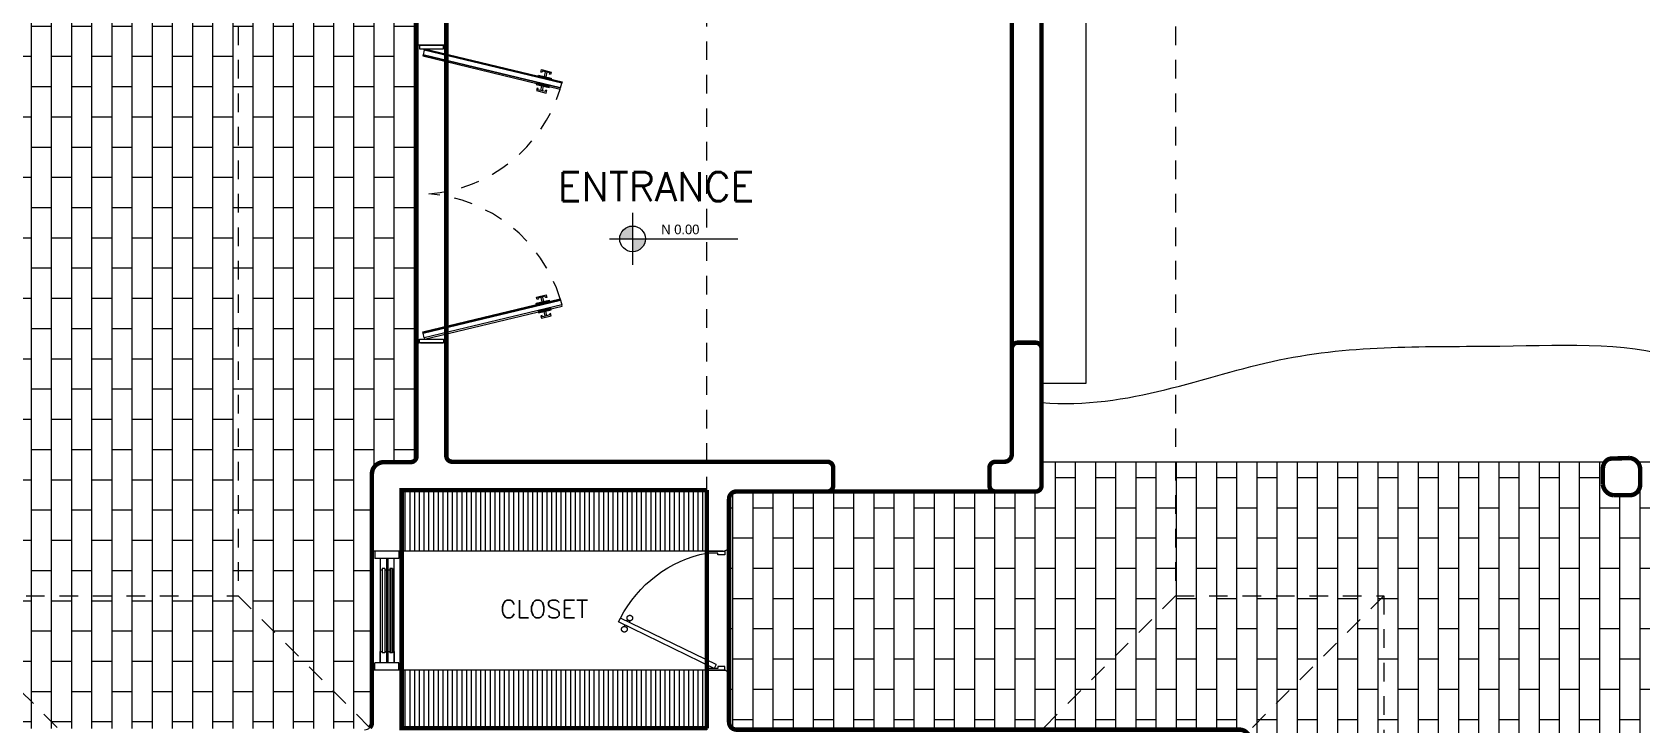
# Model space of a CAD drawing. Header units: metres. Extents: x 8 to 2416, y -346 to 476.
# Drawn here: x 119.18 to 129.99, y -235.18 to -230.53 of the extents above; entities that cross this region are included whole.
import ezdxf

# ---------------------------------------------------------------- set-up
doc = ezdxf.new("R2010")
doc.units = ezdxf.units.M
doc.linetypes.add('0', pattern=[0])
doc.linetypes.add('HIDDEN2', pattern=[0.1875, 0.125, -0.0625])
doc.layers.get('0').update_dxf_attribs({"color": 250, "linetype": '0', "lineweight": 20})
for name, color, linetype, lineweight in [('A-DOOR', 35, 'Continuous', 5), ('A-WALL', 250, 'Continuous', 20), ('baños', 140, 'Continuous', 0), ('closets', 253, 'Continuous', 0), ('piscina', 131, 'Continuous', 0), ('piso', 253, 'Continuous', 0), ('textos', 7, 'Continuous', 0)]:
    doc.layers.add(name, color=color, linetype=linetype, lineweight=lineweight)
doc.layers.add('hatch piso', color=253, linetype='Continuous', lineweight=0, transparency=0.7)
doc.layers.add('REVESTIMIENTO EXTERIOR', color=7, linetype='Continuous', lineweight=5, true_color=0xffdebd)
doc.layers.add('Techos 1', color=7, linetype='HIDDEN2', lineweight=9, true_color=0x42391a)
doc.styles.add('ESC100-2mm', font='arial.ttf', dxfattribs={"height": 0.15})
doc.styles.get("Standard").update_dxf_attribs({"font": 'arial.ttf', "height": 0.1875})

# ---------------------------------------------------------------- blocks, each defined once
blk = doc.blocks.new('A$C95be60c7')
at = {"layer": 'A-DOOR'}
for p, q in [((0.475, 0.743), (0.45, 0.73)), ((0.762, 0.088), (0.45, 0.73)), ((0.47, 0.688), (0.46, 0.683)), ((0.479, 0.671), (0.468, 0.666)), ((0.788, 0.1), (0.475, 0.743)), ((0.496, 0.7), (0.506, 0.705)), ((0.504, 0.683), (0.514, 0.688)), ((0.762, 0.088), (0.788, 0.1))]:
    blk.add_line(p, q, dxfattribs=at)
for points in [[(0, 0.03), (0.025, 0.03), (0.025, 0.075), (0.013, 0.075), (0.013, 0.15), (0, 0.15), (0, 0.03)], [(0.8, 0.03), (0.775, 0.03), (0.775, 0.075), (0.788, 0.075), (0.788, 0.15), (0.8, 0.15), (0.8, 0.03)]]:
    blk.add_lwpolyline(points, dxfattribs=at)
blk.add_arc((0.831, -0.012), 0.834, 117.1874, 168.8099, dxfattribs=at)
for points in [[(0.431, 0.667), (0.431, 0.672), (0.436, 0.681), (0.444, 0.686), (0.455, 0.686), (0.463, 0.681), (0.468, 0.672), (0.468, 0.662), (0.463, 0.654), (0.455, 0.649), (0.444, 0.649), (0.436, 0.654), (0.431, 0.662), (0.431, 0.667)], [(0.506, 0.704), (0.506, 0.709), (0.511, 0.718), (0.52, 0.723), (0.53, 0.723), (0.539, 0.718), (0.544, 0.709), (0.544, 0.699), (0.539, 0.69), (0.53, 0.685), (0.52, 0.685), (0.511, 0.69), (0.506, 0.699), (0.506, 0.704)]]:
    blk.add_open_spline(points, degree=2, dxfattribs=at)
blk = doc.blocks.new('A$C3415d36c')
at = {"layer": 'A-DOOR'}
for p, q in [((0.854, 1.82), (0.846, 1.79)), ((0.865, 1.818), (0.858, 1.787)), ((0.824, 1.696), (0.831, 1.726)), ((0.835, 1.693), (0.843, 1.723)), ((0.824, 0.304), (0.831, 0.274)), ((0.835, 0.307), (0.843, 0.277)), ((0.854, 0.18), (0.846, 0.21)), ((0.865, 0.182), (0.858, 0.213))]:
    blk.add_line(p, q, dxfattribs=at)
for points in [[(0.17, 1.975), (0.17, 2), (0.01, 2), (0.01, 1.975)], [(0.965, 1.745), (0.041, 1.967), (0.033, 1.935), (0.957, 1.713)], [(0.965, 1.745), (0.041, 1.967), (0.043, 1.975), (0.967, 1.753)], [(0.957, 1.713), (0.033, 1.935), (0.031, 1.927), (0.955, 1.704)], [(0.833, 1.817), (0.825, 1.819), (0.829, 1.835), (0.894, 1.819), (0.89, 1.803), (0.882, 1.805), (0.884, 1.813), (0.835, 1.825)], [(0.807, 1.708), (0.799, 1.71), (0.795, 1.694), (0.86, 1.678), (0.864, 1.695), (0.856, 1.696), (0.854, 1.688), (0.805, 1.7)], [(0.957, 0.287), (0.033, 0.065), (0.031, 0.073), (0.955, 0.296)], [(0.965, 0.255), (0.041, 0.033), (0.033, 0.065), (0.957, 0.287)], [(0.965, 0.255), (0.041, 0.033), (0.043, 0.025), (0.967, 0.247)], [(0.807, 0.292), (0.799, 0.29), (0.795, 0.306), (0.86, 0.322), (0.864, 0.305), (0.856, 0.304), (0.854, 0.312), (0.805, 0.3)], [(0.833, 0.183), (0.825, 0.181), (0.829, 0.165), (0.894, 0.181), (0.89, 0.197), (0.882, 0.195), (0.884, 0.187), (0.835, 0.175)], [(0.17, 0.025), (0.17, 0), (0.01, 0), (0.01, 0.025)]]:
    blk.add_lwpolyline(points, close=True, dxfattribs=at)
for points in [[(0.88, 1.714), (0.882, 1.722), (0.795, 1.743), (0.794, 1.735), (0.88, 1.714)], [(0.895, 1.778), (0.894, 1.77), (0.807, 1.791), (0.809, 1.799), (0.895, 1.778)], [(0.88, 0.286), (0.882, 0.278), (0.795, 0.257), (0.794, 0.265), (0.88, 0.286)], [(0.895, 0.222), (0.894, 0.23), (0.807, 0.209), (0.809, 0.201), (0.895, 0.222)]]:
    blk.add_lwpolyline(points, dxfattribs=at)
at = {"layer": 'A-DOOR', "linetype": 'HIDDEN2'}
for centre, start, end in [((-0.004, 2.001), 274.3169, 342.802), ((-0.004, -0.001), 17.198, 85.6831)]:
    blk.add_arc(centre, 1.004, start, end, dxfattribs=at)
blk = doc.blocks.new('PL BASE 1N NASAS 09')
at = {"layer": 'closets', "transparency": 33554687}
h = blk.add_hatch(dxfattribs=at)
h.set_pattern_fill('LINE', color=256, scale=0.01, angle=90)
h.set_pattern_definition([(90, (-228.034673, 138.20951), (-0.03175, 2e-18), [])])
h.paths.add_polyline_path([(-120.131, -47.25), (-118.082, -47.25), (-118.082, -47.65), (-120.131, -47.65)])
h = blk.add_hatch(dxfattribs=at)
h.set_pattern_fill('LINE', color=256, scale=0.01, angle=90)
h.set_pattern_definition([(90, (-228.034673, 137.009548), (-0.03175, 2e-18), [])])
h.paths.add_polyline_path([(-120.132, -48.45), (-118.081, -48.45), (-118.081, -48.85), (-120.132, -48.85)])
at = {"layer": 'textos', "transparency": 33554534}
h = blk.add_hatch(color=256, dxfattribs=at)
h.dxf.hatch_style = 1
h.paths.add_polyline_path([(-118.58, -45.465, 0.414214), (-118.666, -45.552), (-118.58, -45.552)])
h.paths.add_polyline_path([(-118.493, -45.552), (-118.58, -45.552), (-118.58, -45.638, 0.414214)])
at = {"layer": 'A-DOOR'}
for p, q in [((-120.331, -48.45), (-120.331, -47.65)), ((-120.311, -47.65), (-120.311, -47.7)), ((-120.151, -47.65), (-120.151, -47.7)), ((-120.131, -48.45), (-120.131, -47.65)), ((-120.151, -47.7), (-120.311, -47.7)), ((-120.275, -47.7), (-120.275, -48.4)), ((-120.262, -47.767), (-120.262, -48.333)), ((-120.244, -47.767), (-120.262, -47.767)), ((-120.244, -47.767), (-120.244, -48.333)), ((-120.232, -48.4), (-120.232, -47.7)), ((-120.224, -47.7), (-120.224, -48.4)), ((-120.211, -47.767), (-120.211, -48.333)), ((-120.194, -47.767), (-120.211, -47.767)), ((-120.194, -47.767), (-120.194, -48.333)), ((-120.181, -48.4), (-120.181, -47.7)), ((-120.151, -48.4), (-120.311, -48.4)), ((-120.311, -48.45), (-120.311, -48.4)), ((-120.244, -48.333), (-120.262, -48.333)), ((-120.194, -48.333), (-120.211, -48.333)), ((-120.151, -48.45), (-120.151, -48.4))]:
    blk.add_line(p, q, dxfattribs=at)
for points in [[(-120.244, -47.775), (-120.232, -47.775), (-120.232, -47.7), (-120.275, -47.7), (-120.275, -47.775), (-120.262, -47.775)], [(-120.194, -47.775), (-120.181, -47.775), (-120.181, -47.7), (-120.224, -47.7), (-120.224, -47.775), (-120.211, -47.775)], [(-120.244, -48.324), (-120.232, -48.324), (-120.232, -48.4), (-120.275, -48.4), (-120.275, -48.324), (-120.262, -48.324)], [(-120.194, -48.324), (-120.181, -48.324), (-120.181, -48.4), (-120.224, -48.4), (-120.224, -48.324), (-120.211, -48.324)]]:
    blk.add_lwpolyline(points, dxfattribs=at)
at = {"layer": 'A-WALL'}
for p, q in [((-120.031, -43.474), (-120.031, -44.225)), ((-119.831, -43.49), (-119.831, -44.225)), ((-120.006, -44.25), (-119.856, -44.25)), ((-120.006, -46.25), (-119.856, -46.25)), ((-120.031, -46.275), (-120.031, -47.01)), ((-119.831, -46.275), (-119.831, -47.01)), ((-116.031, -46.29), (-116.031, -47)), ((-115.831, -46.29), (-115.831, -47.21)), ((-120.331, -47.13), (-120.331, -47.65)), ((-120.251, -47.05), (-120.071, -47.05)), ((-119.791, -47.05), (-117.271, -47.05)), ((-117.231, -47.09), (-117.231, -47.21)), ((-116.181, -47.09), (-116.181, -47.21)), ((-116.081, -47.05), (-116.141, -47.05)), ((-116.111, -47.05), (-116.101, -47.05)), ((-120.131, -47.25), (-118.081, -47.25)), ((-120.131, -47.25), (-120.131, -47.65)), ((-118.081, -47.65), (-118.081, -47.25)), ((-117.931, -47.61), (-117.931, -47.29)), ((-117.891, -47.25), (-117.271, -47.25)), ((-116.141, -47.25), (-115.871, -47.25)), ((-120.131, -47.65), (-120.331, -47.65)), ((-117.971, -47.65), (-118.081, -47.65)), ((-120.331, -48.45), (-120.331, -48.8)), ((-120.131, -48.45), (-120.331, -48.45)), ((-120.131, -48.45), (-120.131, -48.85))]:
    blk.add_line(p, q, dxfattribs=at)
at = {"layer": 'A-WALL', "transparency": 33554684}
for p, q in [((-119.856, -44.25), (-120.006, -44.25)), ((-120.006, -46.25), (-119.856, -46.25)), ((-115.871, -46.25), (-115.991, -46.25))]:
    blk.add_line(p, q, dxfattribs=at)
at = {"layer": 'A-WALL'}
blk.add_lwpolyline([(-111.989, -47.275), (-111.879, -47.275, 0.414214), (-111.809, -47.205), (-111.809, -47.095, 0.414214), (-111.879, -47.025), (-111.989, -47.025, 0.414214), (-112.059, -47.095), (-112.059, -47.205, 0.414214)], format="xyb", close=True, dxfattribs=at)
blk.add_lwpolyline([(-117.531, -48.85), (-117.891, -48.85, -0.414214), (-117.931, -48.81), (-117.931, -48.49, 0.414214), (-117.971, -48.45), (-118.081, -48.45), (-118.081, -48.85), (-120.131, -48.85)], format="xyb", dxfattribs=at)
at = {"layer": 'A-WALL', "transparency": 33554684}
for centre, radius, start, end in [((-120.006, -44.225), 0.025, 180, 270), ((-119.856, -44.225), 0.025, 270, 0), ((-115.991, -46.29), 0.04, 90, 180)]:
    blk.add_arc(centre, radius, start, end, dxfattribs=at)
at = {"layer": 'A-WALL'}
for centre, radius, start, end in [((-120.006, -46.275), 0.025, 90, 180), ((-119.856, -46.275), 0.025, 0, 90), ((-115.871, -46.29), 0.04, 360, 90), ((-120.071, -47.01), 0.04, 270, 360), ((-119.791, -47.01), 0.04, 180, 270), ((-116.081, -47), 0.05, 270, 360), ((-120.251, -47.13), 0.08, 90, 180), ((-117.271, -47.09), 0.04, 0, 90), ((-116.141, -47.09), 0.04, 90, 180), ((-117.271, -47.21), 0.04, 270, 0), ((-116.141, -47.21), 0.04, 180, 270), ((-115.871, -47.21), 0.04, 270, 360), ((-117.891, -47.29), 0.04, 90, 180), ((-117.971, -47.61), 0.04, 270, 360), ((-120.381, -48.8), 0.05, 270, 360)]:
    blk.add_arc(centre, radius, start, end, dxfattribs=at)
at = {"layer": 'closets', "transparency": 33554687}
for p, q in [((-118.082, -47.65), (-120.131, -47.65)), ((-118.081, -48.45), (-120.131, -48.45))]:
    blk.add_line(p, q, dxfattribs=at)
at = {"layer": 'piscina', "const_width": 0.01}
blk.add_lwpolyline([(-120.203, -47.767), (-120.203, -48.333)], dxfattribs=at)
at = {"layer": 'piso'}
for p, q in [((-115.531, -46.521), (-115.531, -43.819)), ((-115.831, -44.01), (-115.831, -46.32)), ((-120.031, -44.225), (-120.031, -46.275)), ((-115.831, -46.521), (-115.531, -46.521)), ((-115.831, -47.05), (-112.042, -47.05)), ((-111.825, -47.05), (-106.44, -47.05)), ((-117.271, -47.25), (-116.141, -47.25)), ((-117.931, -47.61), (-117.931, -48.49))]:
    blk.add_line(p, q, dxfattribs=at)
at = {"layer": 'Techos 1'}
for p, q in [((-118.081, -51.1), (-118.081, -39.4)), ((-121.231, -42.55), (-121.231, -47.95)), ((-114.931, -42.55), (-114.931, -47.95)), ((-123.331, -47.95), (-121.231, -47.95)), ((-123.331, -47.95), (-119.231, -52.05)), ((-121.231, -47.95), (-118.081, -51.1)), ((-114.931, -47.95), (-118.081, -51.1)), ((-113.531, -47.95), (-117.631, -52.05)), ((-114.931, -47.95), (-113.531, -47.95)), ((-113.531, -47.95), (-113.531, -56.15))]:
    blk.add_line(p, q, dxfattribs=at)
at = {"layer": 'textos'}
for p, q in [((-118.58, -45.378), (-118.58, -45.726)), ((-118.734, -45.552), (-117.873, -45.552))]:
    blk.add_line(p, q, dxfattribs=at)
blk.add_circle((-118.58, -45.552), 0.0865, dxfattribs=at)
at = {"layer": 'A-DOOR'}
blk.add_blockref('A$C3415d36c', (-120.021, -46.25), dxfattribs=at)
at = {"layer": 'A-DOOR', "xscale": -1, "rotation": 90}
blk.add_blockref('A$C95be60c7', (-117.931, -47.65), dxfattribs=at)
at = {"layer": 'textos', "width": 3.40488}
for s, insert, char_height, attachment_point in [('{\\Fromans|c0; ENTRANCE}', (-119.216, -45.298), 0.195, 7), ('\\pxqc;{\\Fromans|c0;\\H0.8x;CLOSET\\H1.25x; }', (-117.471, -48.099), 0.15, 9)]:
    blk.add_mtext(s, dxfattribs=dict(at, insert=insert, char_height=char_height, attachment_point=attachment_point))
at = {"layer": 'textos', "insert": (-118.387, -45.456), "char_height": 0.065, "attachment_point": 1, "style": 'ESC100-2mm'}
blk.add_mtext_dynamic_manual_height_columns('{\\Ftxt|c0;N 0.00}', width=2.21694, gutter_width=0.5, heights=[0], dxfattribs=at)
blk = doc.blocks.new('PL MUEBLES 1N NASAS 09')
at = {"layer": 'hatch piso'}
h = blk.add_hatch(dxfattribs=at)
h.set_pattern_fill('AR-BRSTD', color=256, scale=0.002, angle=-90)
h.set_pattern_definition([(270, (-8.74588, 232.01007), (0.1354836, -2e-17), []), (0, (-8.74588, 232.01007), (0.1354836, 0.2032), [0.1354836, -0.1354836])])
edge = h.paths.add_edge_path()
edge.add_line((62.33, 47.148), (63.23, 47.148))
edge.add_line((63.23, 47.148), (63.23, 48.448))
edge.add_line((63.23, 48.448), (56.533, 48.448))
edge.add_line((56.533, 48.448), (56.533, 48.273))
edge.add_line((56.533, 48.273), (56.383, 48.273))
edge.add_line((56.383, 48.273), (56.383, 48.454))
edge.add_line((56.383, 48.454), (54.588, 48.454))
edge.add_line((54.588, 48.454), (54.588, 46.948))
edge.add_line((54.588, 46.948), (55.826, 46.948))
edge.add_arc((55.875, 46.997), 0.07, 180, 224.6727, ccw=False)
edge.add_line((55.805, 46.997), (55.805, 47.107))
edge.add_arc((55.875, 47.107), 0.07, 90, 180, ccw=False)
edge.add_line((55.875, 47.177), (55.985, 47.177))
edge.add_arc((55.985, 47.107), 0.07, 0, 90, ccw=False)
edge.add_line((56.055, 47.107), (56.055, 46.997))
edge.add_arc((55.985, 46.997), 0.07, -44.6727, 0, ccw=False)
edge.add_line((56.035, 46.948), (59.026, 46.948))
edge.add_arc((59.075, 46.997), 0.07, 180, 224.6728, ccw=False)
edge.add_line((59.005, 46.997), (59.005, 47.107))
edge.add_arc((59.075, 47.107), 0.07, 90, 180, ccw=False)
edge.add_line((59.075, 47.177), (59.185, 47.177))
edge.add_arc((59.185, 47.107), 0.07, 0, 90, ccw=False)
edge.add_line((59.255, 47.107), (59.255, 46.997))
edge.add_arc((59.185, 46.997), 0.07, -90, 0, ccw=False)
edge.add_line((59.185, 46.927), (59.075, 46.927))
edge.add_arc((59.075, 46.997), 0.07, 229.9948, 270, ccw=False)
edge.add_line((59.03, 46.944), (59.03, 44.972))
edge.add_arc((59.075, 44.918), 0.07, 90, 130.0052, ccw=False)
edge.add_line((59.075, 44.988), (59.185, 44.988))
edge.add_arc((59.185, 44.918), 0.07, 0, 90, ccw=False)
edge.add_line((59.255, 44.918), (59.255, 44.808))
edge.add_arc((59.185, 44.808), 0.07, -90, 0, ccw=False)
edge.add_line((59.185, 44.738), (59.075, 44.738))
edge.add_arc((59.075, 44.808), 0.07, 229.9948, 270, ccw=False)
edge.add_line((59.03, 44.755), (59.03, 41.172))
edge.add_arc((59.075, 41.118), 0.07, 90, 130.0052, ccw=False)
edge.add_line((59.075, 41.188), (59.185, 41.188))
edge.add_arc((59.185, 41.118), 0.07, 0, 90, ccw=False)
edge.add_line((59.255, 41.118), (59.255, 41.008))
edge.add_arc((59.185, 41.008), 0.07, -90, 0, ccw=False)
edge.add_line((59.185, 40.938), (59.075, 40.938))
edge.add_arc((59.075, 41.008), 0.07, 180, 270, ccw=False)
edge.add_line((59.005, 41.008), (59.005, 41.118))
edge.add_arc((59.075, 41.118), 0.07, 149.8481, 180, ccw=False)
edge.add_line((59.015, 41.154), (56.039, 41.154))
edge.add_arc((55.985, 41.109), 0.07, 0, 40.0052, ccw=False)
edge.add_line((56.055, 41.109), (56.055, 40.999))
edge.add_arc((55.985, 40.999), 0.07, -90, 0, ccw=False)
edge.add_line((55.985, 40.929), (55.875, 40.929))
edge.add_arc((55.875, 40.999), 0.07, 180, 270, ccw=False)
edge.add_line((55.805, 40.999), (55.805, 41.109))
edge.add_arc((55.875, 41.109), 0.07, 139.9948, 180, ccw=False)
edge.add_line((55.822, 41.154), (50.436, 41.154))
edge.add_arc((50.383, 41.109), 0.07, 0, 40.0052, ccw=False)
edge.add_line((50.453, 41.109), (50.453, 40.999))
edge.add_arc((50.383, 40.999), 0.07, -90, 0, ccw=False)
edge.add_line((50.383, 40.929), (50.273, 40.929))
edge.add_arc((50.273, 40.999), 0.07, 180, 270, ccw=False)
edge.add_line((50.203, 40.999), (50.203, 41.109))
edge.add_arc((50.273, 41.109), 0.07, 139.9948, 180, ccw=False)
edge.add_line((50.219, 41.154), (46.43, 41.154))
edge.add_line((46.43, 41.154), (46.43, 40.954))
edge.add_line((46.43, 40.954), (44.33, 40.954))
edge.add_line((44.33, 40.954), (44.33, 39.354))
edge.add_line((44.33, 39.354), (47.83, 39.354))
edge.add_line((47.83, 39.354), (47.83, 38.954))
edge.add_line((47.83, 38.954), (62.33, 38.954))
edge.add_line((62.33, 38.954), (62.33, 47.148))
h = blk.add_hatch(dxfattribs=at)
h.set_pattern_fill('AR-BRSTD', color=256, scale=0.002, angle=-90)
h.set_pattern_definition([(270, (38.70153, 39.36118), (0.1354836, -2e-17), []), (0, (38.70153, 39.36118), (0.1354836, 0.2032), [0.1354836, -0.1354836])])
edge = h.paths.add_edge_path()
edge.add_arc((42.205, 44.728), 0.0254, 5.5979, 84.4021)
edge.add_line((42.208, 44.754), (42.01, 44.754))
edge.add_arc((42.01, 44.834), 0.08, 180, 270, ccw=False)
edge.add_line((41.93, 44.834), (41.93, 46.55))
edge.add_line((41.93, 46.55), (38.73, 46.55))
edge.add_line((38.73, 46.55), (38.73, 39.361))
edge.add_line((38.73, 39.361), (41.93, 39.361))
edge.add_line((41.93, 39.361), (41.93, 41.074))
edge.add_arc((42.01, 41.074), 0.08, 91.7582, 180, ccw=False)
edge.add_line((42.008, 41.153), (42.193, 41.154))
edge.add_arc((42.19, 41.194), 0.04, 273.219, 360)
edge.add_line((42.23, 41.194), (42.23, 44.731))
at = {"layer": 'baños'}
blk.add_blockref('PL BASE 1N NASAS 09', (162.262, 88.203), dxfattribs=at)

msp = doc.modelspace()

# ---------------------------------------------------------------- linework, layer by layer
msp.add_open_spline([(125.96706, -233.01807), (126.55502, -233.06538), (127.5629, -232.60891), (129.07537, -232.66212), (130.38495, -232.57598), (130.77824, -233.15448), (130.95521, -233.41568)], degree=3, knots=[0, 0, 0, 0, 1, 2, 3, 3.92889657, 3.92889657, 3.92889657, 3.92889657])
at = {"layer": 'REVESTIMIENTO EXTERIOR', "const_width": 0.03}
for points in [[(125.92706, -233.61568), (125.89706, -233.61568), (123.91706, -233.61568, 0.41421356), (123.86706, -233.66568), (123.86706, -235.16564, 0.41421356), (123.91706, -235.21564), (127.29706, -235.21564, -0.41421356), (127.36706, -235.28564), (127.36706, -235.61564), (129.89706, -235.61564), (141.79706, -235.61564, 0.41421356), (141.86706, -235.54564), (141.86706, -227.45564, -0.39517233), (141.9158, -227.41058), (142.69706, -227.41564), (142.76706, -227.34564), (142.76706, -226.18564, 0.41421356), (142.69706, -226.11564), (141.64706, -226.11564), (135.91663, -226.11564), (135.91709, -225.51564), (134.11707, -225.51564)], [(124.52706, -233.61568), (125.65706, -233.61568, -0.41421356), (125.61706, -233.57568), (125.61706, -233.45568, -0.41421356), (125.65706, -233.41568), (125.71706, -233.41568, 0.41421356), (125.76706, -233.36568), (125.76706, -232.65568, -0.41421356), (125.80706, -232.61568), (125.92706, -232.61568, -0.41421356), (125.96706, -232.65568), (125.96706, -232.88643)], [(125.92706, -233.61568, 0.41421356), (125.96706, -233.57568), (125.96706, -232.88643)], [(129.79477, -233.39451), (129.91927, -233.39068, -0.36227823), (129.98927, -233.46068), (129.98927, -233.57068, -0.41421356), (129.91927, -233.64068), (129.80927, -233.64068, -0.33977871), (129.73927, -233.57068), (129.73927, -233.46068, -0.17433509), (129.7553, -233.4161)], [(129.7553, -233.4161, -0.2141905), (129.79477, -233.39451)], [(121.75673, -233.40521, -0.21195994), (121.72706, -233.41838), (121.54706, -233.41838, 0.41421356), (121.46706, -233.49838), (121.46706, -235.16834, -0.18921021), (121.45372, -235.20235)], [(121.97878, -233.40396, 0.19891237), (122.00706, -233.41568), (124.52706, -233.41568, -0.41421356), (124.56706, -233.45568), (124.56706, -233.57568, -0.41421356), (124.52706, -233.61568)]]:
    msp.add_lwpolyline(points, format="xyb", dxfattribs=at)
at = {"layer": 'REVESTIMIENTO EXTERIOR', "color": 30, "true_color": 0xf8991e, "const_width": 0.03}
for points in [[(121.97878, -229.8274, 0.19891237), (121.96706, -229.85568), (121.96706, -233.37568, 0.19891237), (121.97878, -233.40396, 0.19891237)], [(121.76707, -229.84338), (121.76706, -233.37838, -0.18592962), (121.75673, -233.40521, -0.18592962)]]:
    msp.add_lwpolyline(points, format="xyb", dxfattribs=at)
at = {"layer": 'REVESTIMIENTO EXTERIOR', "const_width": 0.03}
for points in [[(125.76706, -230.37568), (125.76706, -232.65568)], [(125.96706, -230.37568), (125.96706, -232.65568)], [(123.71706, -235.20612), (121.66706, -235.20612), (121.66706, -233.60608), (123.71706, -233.60608)], [(123.71706, -233.60608), (123.71706, -234.00335)], [(123.71706, -234.00335), (123.71706, -234.80885)], [(123.71706, -235.20612), (123.71706, -234.80885)]]:
    msp.add_lwpolyline(points, dxfattribs=at)
at = {"layer": 'REVESTIMIENTO EXTERIOR'}
msp.add_open_spline([(125.96706, -233.01807), (126.55502, -233.06538), (127.5629, -232.60891), (129.07537, -232.66212), (130.38495, -232.57598), (130.77824, -233.15448), (130.95521, -233.41568)], degree=3, knots=[0, 0, 0, 0, 1, 2, 3, 3.92889657, 3.92889657, 3.92889657, 3.92889657], dxfattribs=at)

# ---------------------------------------------------------------- block references
msp.add_blockref('PL MUEBLES 1N NASAS 09', (79.53659, -274.56922))

doc.saveas('drawing.dxf')
